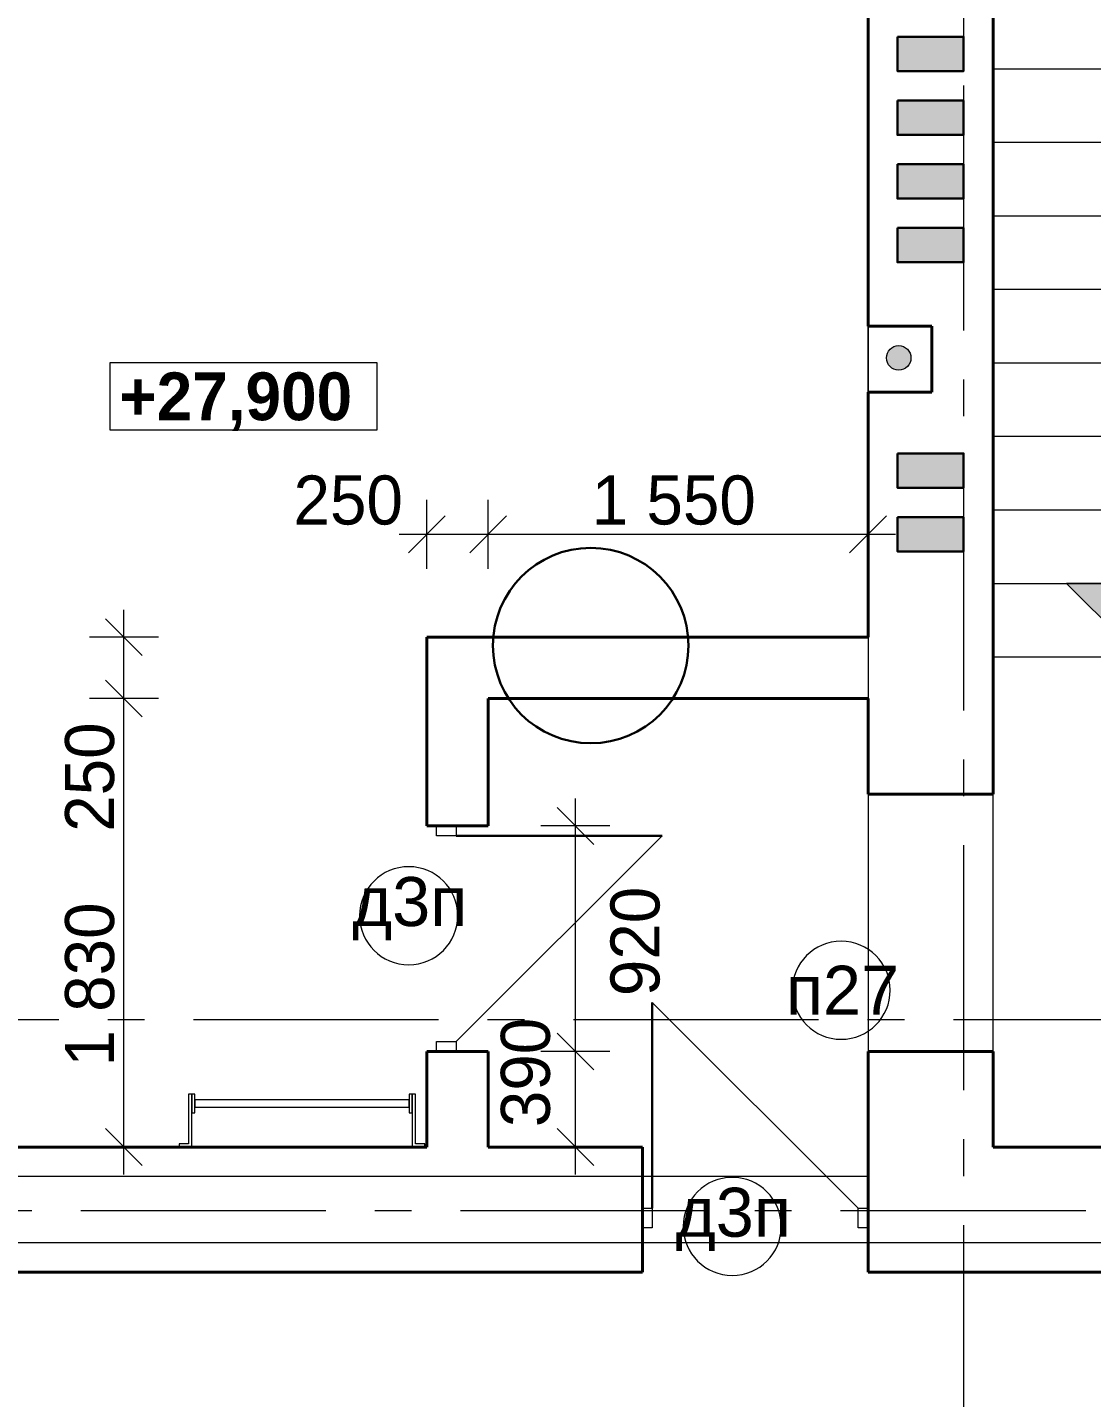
# Model space of a CAD drawing. Extents: x 436819 to 525027, y 24442 to 70197.
# Drawn here: x 495010 to 499351, y 50330 to 55921 of the extents above; entities that cross this region are included whole.
import ezdxf

# ---------------------------------------------------------------- set-up
doc = ezdxf.new("R2010")
doc.units = 0
doc.header["$MEASUREMENT"] = 0
doc.linetypes.add('Штрихштриховая', pattern=[1550, 1000, -200, 150, -200])
for name, color, linetype, lineweight, true_color in [('0_Ном_пера__98', 7, 'Continuous', 13, 0x001f3e), ('Колонны_Ном_пера__4', 7, 'Continuous', 20, 0x016515), ('Колонны_Ном_пера__92', 7, 'Continuous', 13, 0xbf8080), ('Лестницы внутренние_Ном_пера__2', 7, 'Continuous', 13, 0x7f7f7f), ('Маркеры двери_Ном_пера__3', 7, 'Continuous', 18, 0xdd5800), ('Перекрытия_Ном_пера__191', 7, 'Continuous', 0, 0xe8e8e8), ('Перекрытия_Ном_пера__4', 7, 'Continuous', 20, 0x016515), ('Розміри ОСЕЙ_Ном_пера__98', 7, 'Continuous', 13, 0x001f3e), ('РОЗМІРИ ПЕРЕГОРОДОК_Ном_пера__98', 7, 'Continuous', 13, 0x001f3e)]:
    doc.layers.add(name, color=color, linetype=linetype, lineweight=lineweight, true_color=true_color)
for name, color, linetype in [('Двери ArchiCAD', 7, 'Continuous'), ('Интерьер- Перегородка', 7, 'Continuous'), ('Колонны', 7, 'Continuous'), ('Лестницы внутренние', 7, 'Continuous'), ('Мебель', 7, 'Continuous'), ('Окна ArchiCAD', 7, 'Continuous'), ('перегородки', 7, 'Continuous'), ('Перекрытия', 7, 'Continuous'), ('Розміри ОСЕЙ', 7, 'Continuous'), ('РОЗМІРИ ПЕРЕГОРОДОК', 7, 'Continuous'), ('Стены наружные', 7, 'Continuous')]:
    doc.layers.add(name, color=color, linetype=linetype)
for name, color, linetype, lineweight in [('Двери ArchiCAD_Ном_пера__1', 7, 'Continuous', 13), ('Двери ArchiCAD_Ном_пера__21', 7, 'Continuous', 20), ('Двери ArchiCAD_Ном_пера__41', 7, 'Continuous', 30), ('Двери ArchiCAD_Ном_пера__61', 7, 'Continuous', 40), ('Интерьер- Перегородка_Ном_пера__61', 7, 'Continuous', 40), ('Колонны_Ном_пера__19', 255, 'Continuous', 0), ('Колонны_Ном_пера__21', 7, 'Continuous', 20), ('Колонны_Ном_пера__41', 7, 'Continuous', 30), ('Лестницы внутренние_Ном_пера__21', 7, 'Continuous', 20), ('Маркеры двери_Ном_пера__7', 7, 'Continuous', 5), ('Мебель_Ном_пера__21', 7, 'Continuous', 20), ('Окна ArchiCAD_Ном_пера__12', 15, 'Continuous', 18), ('Окна ArchiCAD_Ном_пера__61', 7, 'Continuous', 40), ('перегородки_Ном_пера__41', 7, 'Continuous', 30), ('перегородки_Ном_пера__61', 7, 'Continuous', 40), ('Перекрытия_Ном_пера__19', 255, 'Continuous', 0), ('Перекрытия_Ном_пера__21', 7, 'Continuous', 20), ('Стены наружные_Ном_пера__61', 7, 'Continuous', 40)]:
    doc.layers.add(name, color=color, linetype=linetype, lineweight=lineweight)
doc.styles.add('СГЕНЕРИР_СТИЛЬ_1', font='')
doc.styles.add('СГЕНЕРИР_СТИЛЬ_2', font='')
doc.styles.add('СГЕНЕРИР_СТИЛЬ_3', font='')
doc.styles.add('СГЕНЕРИР_СТИЛЬ_4', font='')
doc.styles.get('СГЕНЕРИР_СТИЛЬ_1').set_extended_font_data('Century Gothic')
doc.styles.get('СГЕНЕРИР_СТИЛЬ_2').set_extended_font_data('Arial Кириллический')
doc.styles.get('СГЕНЕРИР_СТИЛЬ_3').set_extended_font_data('Arial Unicode MS Кириллический')
doc.styles.get('СГЕНЕРИР_СТИЛЬ_4').set_extended_font_data('Century Gothic', bold=True)
doc.dimstyles.new('СГЕНЕРИР_СТИЛЬ__1', dxfattribs={"dimtxt": 200, "dimasz": 142.5, "dimexe": 0.18, "dimexo": 0, "dimgap": 0.09, "dimtad": 1, "dimtih": 1, "dimtoh": 1, "dimdec": 0, "dimzin": 0, "dimdsep": 46, "dimtxsty": 'СГЕНЕРИР_СТИЛЬ_3', "dimblk": 'ARROWHEAD_6', "dimblk1": 'ARROWHEAD_6', "dimblk2": 'ARROWHEAD_6', "dimcen": 0.09, "dimclrd": 256, "dimclre": 256, "dimclrt": 256, "dimadec": 0, "dimazin": 0, "dimtfac": 1, "dimtdec": 4, "dimtmove": 0, "dimatfit": 3, "dimfxl": 0, "dimtolj": 1, "dimtzin": 0, "dimarcsym": 0})
doc.dimstyles.new('СГЕНЕРИР_СТИЛЬ__2', dxfattribs={"dimtxt": 200, "dimasz": 142.5, "dimexe": 0.18, "dimexo": 0, "dimgap": 0.09, "dimtad": 3, "dimdec": 0, "dimzin": 0, "dimdsep": 46, "dimtxsty": 'СГЕНЕРИР_СТИЛЬ_3', "dimblk": 'ARROWHEAD_6', "dimblk1": 'ARROWHEAD_6', "dimblk2": 'ARROWHEAD_6', "dimcen": 0.09, "dimclrd": 256, "dimclre": 256, "dimclrt": 256, "dimadec": 0, "dimazin": 0, "dimtfac": 1, "dimtdec": 4, "dimtmove": 2, "dimatfit": 3, "dimfxl": 0, "dimtolj": 1, "dimtzin": 0, "dimarcsym": 0})
doc.dimstyles.new('СГЕНЕРИР_СТИЛЬ__4', dxfattribs={"dimtxt": 200, "dimasz": 190, "dimexe": 0.18, "dimexo": 0, "dimgap": 0.09, "dimtad": 3, "dimtih": 1, "dimtoh": 1, "dimdec": 0, "dimzin": 0, "dimdsep": 46, "dimtxsty": 'СГЕНЕРИР_СТИЛЬ_3', "dimblk": 'ARROWHEAD_6', "dimblk1": 'ARROWHEAD_6', "dimblk2": 'ARROWHEAD_6', "dimcen": 0.09, "dimclrd": 256, "dimclre": 256, "dimclrt": 256, "dimadec": 0, "dimazin": 0, "dimtfac": 1, "dimtdec": 4, "dimtmove": 0, "dimatfit": 3, "dimfxl": 0, "dimtolj": 1, "dimtzin": 0, "dimarcsym": 0})
doc.dimstyles.new('СГЕНЕРИР_СТИЛЬ__5', dxfattribs={"dimtxt": 200, "dimasz": 190, "dimexe": 0.18, "dimexo": 0, "dimgap": 0.09, "dimtad": 3, "dimdec": 0, "dimzin": 0, "dimdsep": 46, "dimtxsty": 'СГЕНЕРИР_СТИЛЬ_3', "dimblk": 'ARROWHEAD_6', "dimblk1": 'ARROWHEAD_6', "dimblk2": 'ARROWHEAD_6', "dimcen": 0.09, "dimclrd": 256, "dimclre": 256, "dimclrt": 256, "dimadec": 0, "dimazin": 0, "dimtfac": 1, "dimtdec": 4, "dimtmove": 0, "dimatfit": 3, "dimfxl": 0, "dimtolj": 1, "dimtzin": 0, "dimarcsym": 0})
doc.dimstyles.new('СГЕНЕРИР_СТИЛЬ__7', dxfattribs={"dimtxt": 200, "dimasz": 142.5, "dimexe": 0.18, "dimexo": 0, "dimgap": 0.09, "dimtad": 1, "dimdec": 0, "dimzin": 0, "dimdsep": 46, "dimtxsty": 'СГЕНЕРИР_СТИЛЬ_3', "dimblk": 'ARROWHEAD_6', "dimblk1": 'ARROWHEAD_6', "dimblk2": 'ARROWHEAD_6', "dimcen": 0.09, "dimclrd": 256, "dimclre": 256, "dimclrt": 256, "dimadec": 0, "dimazin": 0, "dimtfac": 1, "dimtdec": 4, "dimtmove": 0, "dimatfit": 3, "dimfxl": 0, "dimtolj": 1, "dimtzin": 0, "dimarcsym": 0})

# ---------------------------------------------------------------- blocks, each defined once
blk = doc.blocks.new('Перекрытие_325', base_point=(498948.9, 53352.7))
at = {"layer": 'Перекрытия_Ном_пера__21', "linetype": 'Continuous', "flags": 128}
blk.add_lwpolyline([(498948.9, 53352.7), (501488.9, 53352.7), (501488.9, 51352.7), (498948.9, 51352.7)], close=True, dxfattribs=at)
blk = doc.blocks.new('Перекрытие_322', base_point=(491058.9, 57822.7))
at = {"layer": 'Перекрытия_Ном_пера__191', "linetype": 'Continuous', "flags": 128}
blk.add_lwpolyline([(491058.9, 57822.7), (494858.9, 57822.7), (498438.9, 57822.7), (498438.9, 53552.9), (498438.9, 51232.7), (491058.9, 51232.7)], close=True, dxfattribs=at)
blk = doc.blocks.new('Перекрытие_186', base_point=(500848.9, 44672.7))
at = {"layer": 'Перекрытия_Ном_пера__19', "linetype": 'Continuous', "flags": 128}
blk.add_lwpolyline([(500848.9, 44672.7), (497758.9, 44672.7), (491058.9, 44672.7), (491058.9, 50962.7), (500848.9, 50962.7)], close=True, dxfattribs=at)
blk = doc.blocks.new('Ниша 10_6', base_point=(133390.9, 87179.4))
at = {"layer": 'Окна ArchiCAD_Ном_пера__12', "linetype": 'Continuous'}
blk.add_line((133255.9, 87439.4), (133525.9, 87439.4), dxfattribs=at)
at = {"layer": 'Окна ArchiCAD_Ном_пера__61', "linetype": 'Continuous'}
for p, q in [((133255.9, 87439.4), (133255.9, 87179.4)), ((133525.9, 87179.4), (133525.9, 87439.4)), ((133255.9, 87179.4), (133525.9, 87179.4)), ((133255.9, 86929.4), (133525.9, 86929.4))]:
    blk.add_line(p, q, dxfattribs=at)
blk = doc.blocks.new('Дверной проем_8', base_point=(133390.9, 87179.4))
at = {"layer": 'Двери ArchiCAD_Ном_пера__61', "linetype": 'Continuous'}
for p, q in [((132865.9, 87179.4), (132865.9, 87559.4)), ((133915.9, 87179.4), (133915.9, 87559.4)), ((132865.9, 87179.4), (132865.9, 87049.4)), ((133915.9, 87179.4), (133915.9, 87049.4))]:
    blk.add_line(p, q, dxfattribs=at)
blk = doc.blocks.new('Маркер двери 12_30', base_point=(133390.9, 87179.4))
at = {"layer": 'Маркеры двери_Ном_пера__3', "linetype": 'Continuous'}
for start, end in [(0, 180), (180, 0)]:
    blk.add_arc((133666.1, 86560), 200, start, end, dxfattribs=at)
at = {"layer": 'Маркеры двери_Ном_пера__7', "linetype": 'Continuous', "insert": (133766.1, 86334.2), "char_height": 200, "attachment_point": 7, "rotation": 90, "style": 'СГЕНЕРИР_СТИЛЬ_2'}
blk.add_mtext('{п27}', dxfattribs=at)
blk = doc.blocks.new('Стена_1966', base_point=(498438.9, 58202.7))
at = {"layer": 'Стены наружные_Ном_пера__61', "linetype": 'Continuous'}
for p, q in [((498438.9, 58202.7), (498438.9, 54702.7)), ((498948.9, 54702.7), (498948.9, 57692.7)), ((498438.9, 54432.7), (498438.9, 53432.7)), ((498948.9, 52792.7), (498948.9, 54432.7)), ((498438.9, 53182.7), (498438.9, 52792.7)), ((498438.9, 51742.7), (498438.9, 51352.7)), ((498948.9, 51352.7), (498948.9, 51742.7))]:
    blk.add_line(p, q, dxfattribs=at)
at = {"layer": 'Двери ArchiCAD', "linetype": 'Continuous', "rotation": 270}
blk.add_blockref('Дверной проем_8', (498568.9, 52267.7), dxfattribs=at)
at = {"layer": 'Маркеры двери_Ном_пера__3', "linetype": 'Continuous', "rotation": 270}
blk.add_blockref('Маркер двери 12_30', (498948.9, 52267.7), dxfattribs=at)
at = {"layer": 'Окна ArchiCAD', "linetype": 'Continuous', "rotation": 90}
blk.add_blockref('Ниша 10_6', (498698.9, 54567.7), dxfattribs=at)
blk = doc.blocks.new('Д1 Витрина 1 10_3', base_point=(133390.9, 87179.4))
at = {"layer": 'Двери ArchiCAD_Ном_пера__1', "linetype": 'Continuous'}
for p, q in [((132930.9, 87179.4), (132930.9, 87099.4)), ((132970.9, 87179.4), (132930.9, 87179.4)), ((132970.9, 87139.4), (132970.9, 87179.4)), ((133810.9, 87179.4), (133810.9, 87139.4)), ((133850.9, 87179.4), (133810.9, 87179.4)), ((133850.9, 87099.4), (133850.9, 87179.4)), ((132970.9, 87114), (132970.9, 87139.4)), ((132970.9, 87099.4), (132970.9, 87114)), ((133810.9, 87139.4), (133810.9, 87114)), ((133810.9, 87114), (133810.9, 87099.4)), ((132930.9, 87099.4), (132970.9, 87099.4)), ((133810.9, 87099.4), (133850.9, 87099.4))]:
    blk.add_line(p, q, dxfattribs=at)
at = {"layer": 'Двери ArchiCAD_Ном_пера__21', "linetype": 'Continuous'}
blk.add_line((132970.9, 87179.4), (133810.9, 88019.4), dxfattribs=at)
at = {"layer": 'Двери ArchiCAD_Ном_пера__41', "linetype": 'Continuous'}
blk.add_line((133810.9, 87179.4), (133810.9, 88019.4), dxfattribs=at)
at = {"layer": 'Двери ArchiCAD_Ном_пера__61', "linetype": 'Continuous'}
for p, q in [((132930.9, 87309.4), (132930.9, 87059.4)), ((133850.9, 87309.4), (133850.9, 87059.4))]:
    blk.add_line(p, q, dxfattribs=at)
blk = doc.blocks.new('Маркер двери 12_27', base_point=(133390.9, 87179.4))
at = {"layer": 'Маркеры двери_Ном_пера__3', "linetype": 'Continuous'}
for start, end in [(0, 180), (180, 0)]:
    blk.add_arc((133297.1, 86855.5), 200, start, end, dxfattribs=at)
at = {"layer": 'Маркеры двери_Ном_пера__7', "linetype": 'Continuous', "insert": (133397.1, 86625.1), "char_height": 200, "attachment_point": 7, "rotation": 90, "style": 'СГЕНЕРИР_СТИЛЬ_2'}
blk.add_mtext('{д3п}', dxfattribs=at)
blk = doc.blocks.new('Стена_1957', base_point=(496888.9, 53182.7))
at = {"layer": 'перегородки_Ном_пера__61', "linetype": 'Continuous'}
for p, q in [((496638.9, 53432.7), (496638.9, 52662.7)), ((496888.9, 52662.7), (496888.9, 53182.7)), ((496638.9, 51742.7), (496638.9, 51352.7)), ((496888.9, 51352.7), (496888.9, 51742.7))]:
    blk.add_line(p, q, dxfattribs=at)
at = {"layer": 'Двери ArchiCAD', "linetype": 'Continuous', "xscale": -1, "rotation": 270}
blk.add_blockref('Д1 Витрина 1 10_3', (496758.9, 52202.7), dxfattribs=at)
at = {"layer": 'Маркеры двери_Ном_пера__3', "linetype": 'Continuous', "rotation": 270}
blk.add_blockref('Маркер двери 12_27', (496888.9, 52202.7), dxfattribs=at)
blk = doc.blocks.new('Стена_1951', base_point=(498438.9, 53182.7))
at = {"layer": 'перегородки_Ном_пера__61', "linetype": 'Continuous'}
for p, q in [((498438.9, 53432.7), (496638.9, 53432.7)), ((496888.9, 53182.7), (498438.9, 53182.7))]:
    blk.add_line(p, q, dxfattribs=at)
blk = doc.blocks.new('17_2', base_point=(133390.9, 87179.4))
at = {"layer": 'Лестницы внутренние_Ном_пера__2', "linetype": 'Continuous'}
for points in [[(135330.9, 87179.4), (135630.9, 87479.4), (135030.9, 87479.4)], [(134090.9, 87179.4, 1), (133890.9, 87179.4, 1)]]:
    blk.add_hatch(color=256, dxfattribs=at).paths.add_polyline_path(points, flags=0)
at = {"layer": 'Лестницы внутренние_Ном_пера__21', "linetype": 'Continuous'}
for p, q in [((133390.9, 87179.4), (133390.9, 91499.4)), ((133390.9, 91499.4), (135930.9, 91499.4)), ((135930.9, 91499.4), (135930.9, 87179.4)), ((133990.9, 87179.4), (133990.9, 90714.4)), ((133990.9, 90714.4), (135330.9, 90714.4)), ((135330.9, 90714.4), (135330.9, 87179.4)), ((134590.9, 87179.4), (134590.9, 89929.4)), ((134590.9, 89929.4), (134730.9, 89929.4)), ((134730.9, 89929.4), (134730.9, 87179.4)), ((133390.9, 89879.4), (134590.9, 89879.4)), ((135930.9, 89879.4), (134730.9, 89879.4)), ((133390.9, 89579.4), (134590.9, 89579.4)), ((135930.9, 89579.4), (134730.9, 89579.4)), ((133390.9, 89279.4), (134590.9, 89279.4)), ((135930.9, 89279.4), (134730.9, 89279.4)), ((133390.9, 88979.4), (134590.9, 88979.4)), ((135930.9, 88979.4), (134730.9, 88979.4)), ((133390.9, 88679.4), (134590.9, 88679.4)), ((135930.9, 88679.4), (134730.9, 88679.4)), ((133390.9, 88379.4), (134590.9, 88379.4)), ((135930.9, 88379.4), (134730.9, 88379.4)), ((133390.9, 88079.4), (134590.9, 88079.4)), ((135930.9, 88079.4), (134730.9, 88079.4)), ((133390.9, 87779.4), (134590.9, 87779.4)), ((135930.9, 87779.4), (134730.9, 87779.4)), ((133390.9, 87479.4), (134590.9, 87479.4)), ((135930.9, 87479.4), (134730.9, 87479.4)), ((135330.9, 87179.4), (135030.9, 87479.4)), ((135030.9, 87479.4), (135630.9, 87479.4)), ((135330.9, 87179.4), (135630.9, 87479.4)), ((133390.9, 87179.4), (134590.9, 87179.4)), ((133390.9, 87179.4), (134590.9, 87179.4)), ((135930.9, 87179.4), (134730.9, 87179.4)), ((135930.9, 87179.4), (134730.9, 87179.4))]:
    blk.add_line(p, q, dxfattribs=at)
blk.add_circle((133990.9, 87179.4), 100, dxfattribs=at)
blk = doc.blocks.new('Лестница настенная 12_3', base_point=(133390.9, 87179.4))
at = {"layer": 'Мебель_Ном_пера__21', "linetype": 'Continuous'}
for p, q in [((132890.1, 87179.4), (132890.1, 87166.7)), ((132940.9, 87179.4), (132890.1, 87179.4)), ((132890.1, 87166.7), (132928.2, 87166.7)), ((132928.2, 87166.7), (132928.2, 86963.5)), ((132940.9, 86963.5), (132940.9, 87179.4)), ((133840.9, 87179.4), (133840.9, 86963.5)), ((133891.7, 87179.4), (133840.9, 87179.4)), ((133853.6, 86963.5), (133853.6, 87166.7)), ((133853.6, 87166.7), (133891.7, 87166.7)), ((133891.7, 87166.7), (133891.7, 87179.4)), ((132953.6, 87039.7), (132940.9, 87039.7)), ((132940.9, 87039.7), (132940.9, 86963.5)), ((132953.6, 86963.5), (132953.6, 87039.7)), ((132953.6, 87016.6), (132953.6, 86986.6)), ((133828.2, 87016.6), (132953.6, 87016.6)), ((133840.9, 87039.7), (133828.2, 87039.7)), ((133828.2, 87039.7), (133828.2, 86963.5)), ((133828.2, 86986.6), (133828.2, 87016.6)), ((133840.9, 86963.5), (133840.9, 87039.7)), ((132928.2, 86963.5), (132940.9, 86963.5)), ((132940.9, 86963.5), (132953.6, 86963.5)), ((132953.6, 86986.6), (133828.2, 86986.6)), ((133828.2, 86963.5), (133840.9, 86963.5)), ((133840.9, 86963.5), (133853.6, 86963.5))]:
    blk.add_line(p, q, dxfattribs=at)
blk = doc.blocks.new('Отметка уровня_221', base_point=(495891, 54252.5))
at = {"layer": '0_Ном_пера__98', "linetype": 'Continuous'}
for p, q in [((495345.5, 54552.3), (495345.5, 54279.3)), ((496436.6, 54552.3), (495345.5, 54552.3)), ((496436.6, 54279.3), (496436.6, 54552.3)), ((495345.5, 54279.3), (496436.6, 54279.3))]:
    blk.add_line(p, q, dxfattribs=at)
at = {"layer": '0_Ном_пера__98', "insert": (495384.5, 54513.3), "char_height": 195, "attachment_point": 1, "style": 'СГЕНЕРИР_СТИЛЬ_4'}
blk.add_mtext('{+27,900}', dxfattribs=at)
blk = doc.blocks.new('Д1 Витрина 1 10_8', base_point=(133390.9, 87179.4))
at = {"layer": 'Двери ArchiCAD_Ном_пера__1', "linetype": 'Continuous'}
for p, q in [((132930.9, 87179.4), (132930.9, 87099.4)), ((132970.9, 87179.4), (132930.9, 87179.4)), ((132970.9, 87139.4), (132970.9, 87179.4)), ((133810.9, 87179.4), (133810.9, 87139.4)), ((133850.9, 87179.4), (133810.9, 87179.4)), ((133850.9, 87099.4), (133850.9, 87179.4)), ((132970.9, 87114), (132970.9, 87139.4)), ((132970.9, 87099.4), (132970.9, 87114)), ((133810.9, 87139.4), (133810.9, 87114)), ((133810.9, 87114), (133810.9, 87099.4)), ((132930.9, 87099.4), (132970.9, 87099.4)), ((133810.9, 87099.4), (133850.9, 87099.4))]:
    blk.add_line(p, q, dxfattribs=at)
at = {"layer": 'Двери ArchiCAD_Ном_пера__21', "linetype": 'Continuous'}
blk.add_line((132970.9, 87179.4), (133810.9, 88019.4), dxfattribs=at)
at = {"layer": 'Двери ArchiCAD_Ном_пера__41', "linetype": 'Continuous'}
blk.add_line((133810.9, 87179.4), (133810.9, 88019.4), dxfattribs=at)
at = {"layer": 'Двери ArchiCAD_Ном_пера__61', "linetype": 'Continuous'}
for p, q in [((132930.9, 87429.4), (132930.9, 86919.4)), ((133850.9, 87429.4), (133850.9, 86919.4))]:
    blk.add_line(p, q, dxfattribs=at)
blk = doc.blocks.new('Маркер двери 12_33', base_point=(133390.9, 87179.4))
at = {"layer": 'Маркеры двери_Ном_пера__3', "linetype": 'Continuous'}
for start, end in [(0, 180), (180, 0)]:
    blk.add_arc((133297.1, 86855.5), 200, start, end, dxfattribs=at)
at = {"layer": 'Маркеры двери_Ном_пера__7', "linetype": 'Continuous', "insert": (133066.7, 86755.5), "char_height": 200, "attachment_point": 7, "style": 'СГЕНЕРИР_СТИЛЬ_2'}
blk.add_mtext('{д3п}', dxfattribs=at)
blk = doc.blocks.new('Стена_1971', base_point=(492503.2, 50842.7))
at = {"layer": 'Интерьер- Перегородка_Ном_пера__61', "linetype": 'Continuous'}
for p, q in [((496638.9, 51352.7), (494048.5, 51352.7)), ((497518.9, 51352.7), (496888.9, 51352.7)), ((494048.5, 50842.7), (497518.9, 50842.7))]:
    blk.add_line(p, q, dxfattribs=at)
at = {"layer": 'Двери ArchiCAD', "linetype": 'Continuous', "xscale": -1}
blk.add_blockref('Д1 Витрина 1 10_8', (497978.9, 51102.7), dxfattribs=at)
at = {"layer": 'Маркеры двери_Ном_пера__3', "linetype": 'Continuous'}
blk.add_blockref('Маркер двери 12_33', (497978.9, 51352.7), dxfattribs=at)
blk = doc.blocks.new('Стена_1968', base_point=(499158.9, 50842.7))
at = {"layer": 'Интерьер- Перегородка_Ном_пера__61', "linetype": 'Continuous'}
for p, q in [((500298.9, 51352.7), (499158.9, 51352.7)), ((503048.7, 51352.7), (500418.9, 51352.7)), ((499158.9, 50842.7), (500848.9, 50842.7)), ((501358.9, 50842.7), (503048.7, 50842.7))]:
    blk.add_line(p, q, dxfattribs=at)
blk = doc.blocks.new('Стена_1967', base_point=(498438.9, 50842.7))
at = {"layer": 'Интерьер- Перегородка_Ном_пера__61', "linetype": 'Continuous'}
for p, q in [((499158.9, 51352.7), (498948.9, 51352.7)), ((498438.9, 50842.7), (499158.9, 50842.7))]:
    blk.add_line(p, q, dxfattribs=at)
blk = doc.blocks.new('Колонна_1093', base_point=(498693.9, 55032.7))
at = {"layer": 'Колонны_Ном_пера__92', "linetype": 'Continuous'}
blk.add_hatch(color=256, dxfattribs=at).paths.add_polyline_path([(498558.9, 55102.7), (498558.9, 54962.7), (498828.9, 54962.7), (498828.9, 55102.7)], flags=0)
at = {"layer": 'Колонны_Ном_пера__41', "linetype": 'Continuous', "flags": 128}
blk.add_lwpolyline([(498558.9, 55102.7), (498558.9, 54962.7), (498828.9, 54962.7), (498828.9, 55102.7)], close=True, dxfattribs=at)
blk = doc.blocks.new('Колонна_1092', base_point=(498693.9, 55292.7))
at = {"layer": 'Колонны_Ном_пера__92', "linetype": 'Continuous'}
blk.add_hatch(color=256, dxfattribs=at).paths.add_polyline_path([(498558.9, 55362.7), (498558.9, 55222.7), (498828.9, 55222.7), (498828.9, 55362.7)], flags=0)
at = {"layer": 'Колонны_Ном_пера__41', "linetype": 'Continuous', "flags": 128}
blk.add_lwpolyline([(498558.9, 55362.7), (498558.9, 55222.7), (498828.9, 55222.7), (498828.9, 55362.7)], close=True, dxfattribs=at)
blk = doc.blocks.new('Колонна_1091', base_point=(498693.9, 55552.7))
at = {"layer": 'Колонны_Ном_пера__92', "linetype": 'Continuous'}
blk.add_hatch(color=256, dxfattribs=at).paths.add_polyline_path([(498558.9, 55622.7), (498558.9, 55482.7), (498828.9, 55482.7), (498828.9, 55622.7)], flags=0)
at = {"layer": 'Колонны_Ном_пера__41', "linetype": 'Continuous', "flags": 128}
blk.add_lwpolyline([(498558.9, 55622.7), (498558.9, 55482.7), (498828.9, 55482.7), (498828.9, 55622.7)], close=True, dxfattribs=at)
blk = doc.blocks.new('Колонна_1090', base_point=(498693.9, 55812.7))
at = {"layer": 'Колонны_Ном_пера__92', "linetype": 'Continuous'}
blk.add_hatch(color=256, dxfattribs=at).paths.add_polyline_path([(498558.9, 55882.7), (498558.9, 55742.7), (498828.9, 55742.7), (498828.9, 55882.7)], flags=0)
at = {"layer": 'Колонны_Ном_пера__41', "linetype": 'Continuous', "flags": 128}
blk.add_lwpolyline([(498558.9, 55882.7), (498558.9, 55742.7), (498828.9, 55742.7), (498828.9, 55882.7)], close=True, dxfattribs=at)
blk = doc.blocks.new('Колонна_920', base_point=(498564.1, 54572.7))
at = {"layer": 'Колонны_Ном_пера__19', "linetype": 'Continuous'}
blk.add_hatch(color=256, dxfattribs=at).paths.add_polyline_path([(498564.1, 54522.7, 0.414214), (498614.1, 54572.7, 0.414214), (498564.1, 54622.7, 0.414214), (498514.1, 54572.7, 0.414214)], flags=0)
at = {"layer": 'Колонны_Ном_пера__21', "linetype": 'Continuous'}
blk.add_circle((498564.1, 54572.7), 50, dxfattribs=at)
blk = doc.blocks.new('Колонна_2236', base_point=(498693.9, 54112.7))
at = {"layer": 'Колонны_Ном_пера__4', "linetype": 'Continuous'}
blk.add_hatch(color=256, dxfattribs=at).paths.add_polyline_path([(498558.9, 54182.7), (498558.9, 54042.7), (498828.9, 54042.7), (498828.9, 54182.7)], flags=0)
at = {"layer": 'Колонны_Ном_пера__41', "linetype": 'Continuous', "flags": 128}
blk.add_lwpolyline([(498558.9, 54182.7), (498558.9, 54042.7), (498828.9, 54042.7), (498828.9, 54182.7)], close=True, dxfattribs=at)
blk = doc.blocks.new('Колонна_2237', base_point=(498693.9, 53852.7))
at = {"layer": 'Колонны_Ном_пера__4', "linetype": 'Continuous'}
blk.add_hatch(color=256, dxfattribs=at).paths.add_polyline_path([(498558.9, 53922.7), (498558.9, 53782.7), (498828.9, 53782.7), (498828.9, 53922.7)], flags=0)
at = {"layer": 'Колонны_Ном_пера__41', "linetype": 'Continuous', "flags": 128}
blk.add_lwpolyline([(498558.9, 53922.7), (498558.9, 53782.7), (498828.9, 53782.7), (498828.9, 53922.7)], close=True, dxfattribs=at)
blk = doc.blocks.new('Линия_1370', base_point=(439487.2, 51872.7))
at = {"layer": 'Перекрытия_Ном_пера__4', "linetype": 'Штрихштриховая'}
blk.add_line((439887.2, 51872.7), (519477, 51872.7), dxfattribs=at)
blk = doc.blocks.new('Линия_1368', base_point=(519877, 51092.7))
at = {"layer": 'Перекрытия_Ном_пера__4', "linetype": 'Штрихштриховая'}
blk.add_line((519477, 51092.7), (439871.5, 51092.7), dxfattribs=at)
blk = doc.blocks.new('Линия_1367', base_point=(498828.9, 58784.2))
at = {"layer": 'Перекрытия_Ном_пера__4', "linetype": 'Штрихштриховая'}
blk.add_line((498828.9, 58784.2), (498828.9, 39141.2), dxfattribs=at)
blk = doc.blocks.new('*D743', base_point=(133390.9, 87179.4))
at = {"layer": 'Розміри ОСЕЙ_Ном_пера__98', "linetype": 'Continuous'}
for p, q in [((491058.9, 40484.9), (491058.9, 40859.9)), ((498438.9, 40484.9), (498438.9, 40859.9)), ((491158.9, 40772.4), (490958.9, 40572.4)), ((498538.9, 40772.4), (498338.9, 40572.4)), ((491058.9, 40672.4), (498438.9, 40672.4))]:
    blk.add_line(p, q, dxfattribs=at)
at = {"layer": 'Розміри ОСЕЙ_Ном_пера__98', "char_height": 200, "attachment_point": 1, "style": 'СГЕНЕРИР_СТИЛЬ_4'}
for s, insert in [('{130}', (491158.9, 40632.4)), ('{7\xa0380}', (494393.1, 40632.4)), ('{390}', (497864.6, 40632.4))]:
    blk.add_mtext(s, dxfattribs=dict(at, insert=insert))
blk = doc.blocks.new('ARROWHEAD_6')
at = {"linetype": 'Continuous'}
for p, q in [((-0.5, -0.5), (0.5, 0.5)), ((0, 0), (-1, 0))]:
    blk.add_line(p, q, dxfattribs=at)
blk = doc.blocks.new('*D744', base_point=(133390.9, 87179.4))
at = {"layer": 'Розміри ОСЕЙ_Ном_пера__98', "linetype": 'Continuous'}
for p, q in [((498438.9, 40484.9), (498438.9, 40859.9)), ((498828.9, 40484.9), (498828.9, 40859.9)), ((498538.9, 40772.4), (498338.9, 40572.4)), ((498928.9, 40772.4), (498728.9, 40572.4)), ((498438.9, 40672.4), (498828.9, 40672.4))]:
    blk.add_line(p, q, dxfattribs=at)
blk = doc.blocks.new('*D745', base_point=(133390.9, 87179.4))
at = {"layer": 'Розміри ОСЕЙ_Ном_пера__98', "linetype": 'Continuous'}
for p, q in [((498828.9, 40484.9), (498828.9, 40859.9)), ((498948.9, 40484.9), (498948.9, 40859.9)), ((498928.9, 40772.4), (498728.9, 40572.4)), ((499048.9, 40772.4), (498848.9, 40572.4)), ((498828.9, 40672.4), (498948.9, 40672.4))]:
    blk.add_line(p, q, dxfattribs=at)
blk = doc.blocks.new('*D746', base_point=(133390.9, 87179.4))
at = {"layer": 'Розміри ОСЕЙ_Ном_пера__98', "linetype": 'Continuous'}
for p, q in [((498948.9, 40484.9), (498948.9, 40859.9)), ((500848.9, 40484.9), (500848.9, 40859.9)), ((499048.9, 40772.4), (498848.9, 40572.4)), ((500948.9, 40772.4), (500748.9, 40572.4)), ((498948.9, 40672.4), (500848.9, 40672.4))]:
    blk.add_line(p, q, dxfattribs=at)
at = {"layer": 'Розміри ОСЕЙ_Ном_пера__98', "char_height": 200, "attachment_point": 1, "style": 'СГЕНЕРИР_СТИЛЬ_4'}
for s, insert in [('{120}', (499048.9, 40632.4)), ('{1\xa0900}', (499780.3, 40632.4)), ('{380}', (500801.7, 40402.4))]:
    blk.add_mtext(s, dxfattribs=dict(at, insert=insert))
blk = doc.blocks.new('*D749', base_point=(133390.9, 87179.4))
at = {"layer": 'Розміри ОСЕЙ_Ном_пера__98', "linetype": 'Continuous'}
for p, q in [((501358.9, 40484.9), (501358.9, 40859.9)), ((503748.9, 40484.9), (503748.9, 40859.9)), ((501458.9, 40772.4), (501258.9, 40572.4)), ((503848.9, 40772.4), (503648.9, 40572.4)), ((501358.9, 40672.4), (503748.9, 40672.4))]:
    blk.add_line(p, q, dxfattribs=at)
at = {"layer": 'Розміри ОСЕЙ_Ном_пера__98', "char_height": 200, "attachment_point": 1, "style": 'СГЕНЕРИР_СТИЛЬ_4'}
for s, insert in [('{130}', (501458.9, 40632.4)), ('{2\xa0390}', (502198.1, 40632.4)), ('{260}', (503174.6, 40632.4))]:
    blk.add_mtext(s, dxfattribs=dict(at, insert=insert))
blk = doc.blocks.new('*D750', base_point=(133390.9, 87179.4))
at = {"layer": 'Розміри ОСЕЙ_Ном_пера__98', "linetype": 'Continuous'}
for p, q in [((503748.9, 40484.9), (503748.9, 40859.9)), ((504008.9, 40484.9), (504008.9, 40859.9)), ((503848.9, 40772.4), (503648.9, 40572.4)), ((504108.9, 40772.4), (503908.9, 40572.4)), ((503748.9, 40672.4), (504008.9, 40672.4))]:
    blk.add_line(p, q, dxfattribs=at)
blk = doc.blocks.new('*D751', base_point=(133390.9, 87179.4))
at = {"layer": 'Розміри ОСЕЙ_Ном_пера__98', "linetype": 'Continuous'}
for p, q in [((504008.9, 40484.9), (504008.9, 40859.9)), ((504258.9, 40484.9), (504258.9, 40859.9)), ((504108.9, 40772.4), (503908.9, 40572.4)), ((504358.9, 40772.4), (504158.9, 40572.4)), ((504008.9, 40672.4), (504258.9, 40672.4))]:
    blk.add_line(p, q, dxfattribs=at)
blk = doc.blocks.new('*D752', base_point=(133390.9, 87179.4))
at = {"layer": 'Розміри ОСЕЙ_Ном_пера__98', "linetype": 'Continuous'}
for p, q in [((504258.9, 40484.9), (504258.9, 40859.9)), ((507698.9, 40484.9), (507698.9, 40859.9)), ((504358.9, 40772.4), (504158.9, 40572.4)), ((507798.9, 40772.4), (507598.9, 40572.4)), ((504258.9, 40672.4), (507698.9, 40672.4))]:
    blk.add_line(p, q, dxfattribs=at)
at = {"layer": 'Розміри ОСЕЙ_Ном_пера__98', "char_height": 200, "attachment_point": 1, "style": 'СГЕНЕРИР_СТИЛЬ_4'}
for s, insert in [('{250}', (504358.9, 40632.4)), ('{3\xa0440}', (505623.1, 40632.4)), ('{130}', (507124.6, 40632.4))]:
    blk.add_mtext(s, dxfattribs=dict(at, insert=insert))
blk = doc.blocks.new('*D755', base_point=(133390.9, 87179.4))
at = {"layer": 'Розміри ОСЕЙ_Ном_пера__98', "linetype": 'Continuous'}
for p, q in [((508208.9, 40484.9), (508208.9, 40859.9)), ((514248.9, 40484.9), (514248.9, 40859.9)), ((508308.9, 40772.4), (508108.9, 40572.4)), ((514348.9, 40772.4), (514148.9, 40572.4)), ((508208.9, 40672.4), (514248.9, 40672.4))]:
    blk.add_line(p, q, dxfattribs=at)
at = {"layer": 'Розміри ОСЕЙ_Ном_пера__98', "char_height": 200, "attachment_point": 1, "style": 'СГЕНЕРИР_СТИЛЬ_4'}
for s, insert in [('{380}', (508308.9, 40632.4)), ('{6\xa0040}', (510873.1, 40632.4)), ('{130}', (513674.6, 40632.4))]:
    blk.add_mtext(s, dxfattribs=dict(at, insert=insert))
blk = doc.blocks.new('*D756', base_point=(133390.9, 87179.4))
at = {"layer": 'Розміри ОСЕЙ_Ном_пера__98', "linetype": 'Continuous'}
for p, q in [((514248.9, 40484.9), (514248.9, 40859.9)), ((514378.9, 40484.9), (514378.9, 40859.9)), ((514348.9, 40772.4), (514148.9, 40572.4)), ((514478.9, 40772.4), (514278.9, 40572.4)), ((514248.9, 40672.4), (514378.9, 40672.4))]:
    blk.add_line(p, q, dxfattribs=at)
blk = doc.blocks.new('*D757', base_point=(133390.9, 87179.4))
at = {"layer": 'Розміри ОСЕЙ_Ном_пера__98', "linetype": 'Continuous'}
for p, q in [((514378.9, 40484.9), (514378.9, 40859.9)), ((514758.9, 40484.9), (514758.9, 40859.9)), ((514478.9, 40772.4), (514278.9, 40572.4)), ((514658.9, 40572.4), (514858.9, 40772.4)), ((514378.9, 40672.4), (514758.9, 40672.4)), ((514758.9, 40672.4), (514908.9, 40672.4))]:
    blk.add_line(p, q, dxfattribs=at)
at = {"layer": 'Розміри ОСЕЙ_Ном_пера__98', "insert": (514858.9, 40632.4), "char_height": 200, "attachment_point": 1, "style": 'СГЕНЕРИР_СТИЛЬ_4'}
blk.add_mtext('{380}', dxfattribs=at)
blk = doc.blocks.new('*D771', base_point=(133390.9, 87179.4))
at = {"layer": 'Розміри ОСЕЙ_Ном_пера__98', "linetype": 'Continuous'}
for p, q in [((517874.2, 50942.7), (518074.2, 50742.7)), ((518161.7, 50842.7), (517786.7, 50842.7)), ((517974.2, 45402.7), (517974.2, 50842.7)), ((517874.2, 45502.7), (518074.2, 45302.7)), ((518161.7, 45402.7), (517786.7, 45402.7))]:
    blk.add_line(p, q, dxfattribs=at)
at = {"layer": 'Розміри ОСЕЙ_Ном_пера__98', "char_height": 200, "attachment_point": 1, "rotation": 90, "style": 'СГЕНЕРИР_СТИЛЬ_4'}
for s, insert in [('{250}', (518014.2, 50268.4)), ('{5\xa0440}', (518014.2, 47767)), ('{130}', (518014.2, 45502.7))]:
    blk.add_mtext(s, dxfattribs=dict(at, insert=insert))
blk = doc.blocks.new('*D799', base_point=(133390.9, 87179.4))
at = {"layer": 'РОЗМІРИ ПЕРЕГОРОДОК_Ном_пера__98', "linetype": 'Continuous'}
for p, q in [((495328.1, 53257.7), (495478.1, 53107.7)), ((495543.8, 53182.7), (495262.5, 53182.7)), ((495403.1, 51352.7), (495403.1, 53182.7)), ((495328.1, 51427.7), (495478.1, 51277.7)), ((495543.8, 51352.7), (495262.5, 51352.7)), ((495403.1, 51240.2), (495403.1, 51352.7))]:
    blk.add_line(p, q, dxfattribs=at)
at = {"layer": 'РОЗМІРИ ПЕРЕГОРОДОК_Ном_пера__98', "char_height": 200, "attachment_point": 1, "rotation": 90, "style": 'СГЕНЕРИР_СТИЛЬ_1'}
for s, insert in [('{250}', (495163.1, 52639)), ('{1\xa0830}', (495163.1, 51681.4))]:
    blk.add_mtext(s, dxfattribs=dict(at, insert=insert))
blk = doc.blocks.new('*D800', base_point=(133390.9, 87179.4))
at = {"layer": 'РОЗМІРИ ПЕРЕГОРОДОК_Ном_пера__98', "linetype": 'Continuous'}
for p, q in [((495478.1, 53357.7), (495328.1, 53507.7)), ((495403.1, 53432.7), (495403.1, 53545.2)), ((495543.8, 53432.7), (495262.5, 53432.7)), ((495403.1, 53182.7), (495403.1, 53432.7)), ((495328.1, 53257.7), (495478.1, 53107.7)), ((495543.8, 53182.7), (495262.5, 53182.7))]:
    blk.add_line(p, q, dxfattribs=at)
blk = doc.blocks.new('*D801', base_point=(133390.9, 87179.4))
at = {"layer": 'РОЗМІРИ ПЕРЕГОРОДОК_Ном_пера__98', "linetype": 'Continuous'}
for p, q in [((497170.2, 51817.7), (497320.2, 51667.7)), ((497385.9, 51742.7), (497104.6, 51742.7)), ((497245.2, 51352.7), (497245.2, 51742.7)), ((497170.2, 51427.7), (497320.2, 51277.7)), ((497385.9, 51352.7), (497104.6, 51352.7)), ((497245.2, 51240.2), (497245.2, 51352.7))]:
    blk.add_line(p, q, dxfattribs=at)
at = {"layer": 'РОЗМІРИ ПЕРЕГОРОДОК_Ном_пера__98', "insert": (496941, 51433.9), "char_height": 200, "attachment_point": 1, "rotation": 90, "style": 'СГЕНЕРИР_СТИЛЬ_1'}
blk.add_mtext('{390}', dxfattribs=at)
blk = doc.blocks.new('*D802', base_point=(133390.9, 87179.4))
at = {"layer": 'РОЗМІРИ ПЕРЕГОРОДОК_Ном_пера__98', "linetype": 'Continuous'}
for p, q in [((497320.2, 52587.7), (497170.2, 52737.7)), ((497245.2, 52662.7), (497245.2, 52775.2)), ((497385.9, 52662.7), (497104.6, 52662.7)), ((497245.2, 51742.7), (497245.2, 52662.7)), ((497170.2, 51817.7), (497320.2, 51667.7))]:
    blk.add_line(p, q, dxfattribs=at)
at = {"layer": 'РОЗМІРИ ПЕРЕГОРОДОК_Ном_пера__98', "insert": (497388.2, 51968.4), "char_height": 200, "attachment_point": 1, "rotation": 90, "style": 'СГЕНЕРИР_СТИЛЬ_1'}
blk.add_mtext('{920}', dxfattribs=at)
blk = doc.blocks.new('*D803', base_point=(133390.9, 87179.4))
at = {"layer": 'РОЗМІРИ ПЕРЕГОРОДОК_Ном_пера__98', "linetype": 'Continuous'}
for p, q in [((496638.9, 53712.2), (496638.9, 53993.4)), ((496888.9, 53712.2), (496888.9, 53993.4)), ((496713.9, 53927.8), (496563.9, 53777.8)), ((496963.9, 53927.8), (496813.9, 53777.8)), ((496526.4, 53852.8), (496638.9, 53852.8)), ((496638.9, 53852.8), (496888.9, 53852.8))]:
    blk.add_line(p, q, dxfattribs=at)
at = {"layer": 'РОЗМІРИ ПЕРЕГОРОДОК_Ном_пера__98', "insert": (496095.2, 54092.8), "char_height": 200, "attachment_point": 1, "style": 'СГЕНЕРИР_СТИЛЬ_1'}
blk.add_mtext('{250}', dxfattribs=at)
blk = doc.blocks.new('*D804', base_point=(133390.9, 87179.4))
at = {"layer": 'РОЗМІРИ ПЕРЕГОРОДОК_Ном_пера__98', "linetype": 'Continuous'}
for p, q in [((496888.9, 53712.2), (496888.9, 53993.4)), ((498438.9, 53712.2), (498438.9, 53993.4)), ((496963.9, 53927.8), (496813.9, 53777.8)), ((498363.9, 53777.8), (498513.9, 53927.8)), ((496888.9, 53852.8), (498438.9, 53852.8)), ((498438.9, 53852.8), (498551.4, 53852.8))]:
    blk.add_line(p, q, dxfattribs=at)
at = {"layer": 'РОЗМІРИ ПЕРЕГОРОДОК_Ном_пера__98', "insert": (497311.9, 54092.8), "char_height": 200, "attachment_point": 1, "style": 'СГЕНЕРИР_СТИЛЬ_1'}
blk.add_mtext('{1\xa0550}', dxfattribs=at)

msp = doc.modelspace()

# ---------------------------------------------------------------- linework, layer by layer
at = {"layer": 'перегородки_Ном_пера__41', "linetype": 'Continuous'}
msp.add_circle((497307.6, 53398.7), 398.7, dxfattribs=at)

# ---------------------------------------------------------------- block references
msp.add_blockref('Отметка уровня_221', (495891, 54252.5))
at = {"layer": 'Интерьер- Перегородка'}
for name, p in [('Стена_1971', (492503.2, 50842.7)), ('Стена_1967', (498438.9, 50842.7)), ('Стена_1968', (499158.9, 50842.7))]:
    msp.add_blockref(name, p, dxfattribs=at)
at = {"layer": 'Колонны'}
for name, p in [('Колонна_1090', (498693.9, 55812.7)), ('Колонна_1091', (498693.9, 55552.7)), ('Колонна_1092', (498693.9, 55292.7)), ('Колонна_1093', (498693.9, 55032.7)), ('Колонна_920', (498564.1, 54572.7)), ('Колонна_2236', (498693.9, 54112.7)), ('Колонна_2237', (498693.9, 53852.7))]:
    msp.add_blockref(name, p, dxfattribs=at)
at = {"layer": 'Лестницы внутренние', "linetype": 'Continuous', "xscale": -1}
msp.add_blockref('17_2', (501488.9, 53352.7), dxfattribs=at)
at = {"layer": 'Мебель', "linetype": 'Continuous', "rotation": 180}
msp.add_blockref('Лестница настенная 12_3', (496129.7, 51352.7), dxfattribs=at)
at = {"layer": 'перегородки'}
for name, p in [('Стена_1957', (496888.9, 53182.7)), ('Стена_1951', (498438.9, 53182.7))]:
    msp.add_blockref(name, p, dxfattribs=at)
at = {"layer": 'Перекрытия', "linetype": 'Штрихштриховая'}
for name, p in [('Линия_1367', (498828.9, 58784.2)), ('Линия_1370', (439487.2, 51872.7)), ('Линия_1368', (519877, 51092.7))]:
    msp.add_blockref(name, p, dxfattribs=at)
at = {"layer": 'Перекрытия', "linetype": 'Continuous'}
for name, p in [('Перекрытие_322', (491058.9, 57822.7)), ('Перекрытие_325', (498948.9, 53352.7)), ('Перекрытие_186', (500848.9, 44672.7))]:
    msp.add_blockref(name, p, dxfattribs=at)
at = {"layer": 'Стены наружные'}
msp.add_blockref('Стена_1966', (498438.9, 58202.7), dxfattribs=at)

# ---------------------------------------------------------------- dimensions: what is measured, and where the dimension line sits
at = {"layer": 'Розміри ОСЕЙ', "linetype": 'Continuous'}
for p1, p2, picture, middle in [((501358.9, 43512.7), (503748.9, 56847.8), '*D749', (502541, 40532.4)), ((503748.9, 56847.8), (504008.9, 41181.9), '*D750', (503399.5, 40532.4)), ((504008.9, 41181.9), (504258.9, 56847.8), '*D751', (504583.8, 40532.4)), ((504258.9, 56847.8), (507698.9, 50142.7), '*D752', (505966, 40532.4)), ((491058.9, 52027.8), (498438.9, 54522.7), '*D743', (494736, 40532.4)), ((498438.9, 54522.7), (498828.9, 41479.7), '*D744', (498089.5, 40532.4)), ((498828.9, 41479.7), (498948.9, 54522.7), '*D745', (499273.8, 40532.4)), ((498948.9, 54522.7), (500848.9, 43512.7), '*D746', (500123.2, 40532.4)), ((508208.9, 50142.7), (514248.9, 51049.6), '*D755', (511216, 40532.4)), ((514248.9, 51049.6), (514378.9, 42367.7), '*D756', (513899.5, 40532.4)), ((514378.9, 42367.7), (514758.9, 51049.6), '*D757', (515083.8, 40532.4))]:
    dim = msp.add_linear_dim(base=(446168.9, 40672.4), p1=p1, p2=p2, dimstyle='СГЕНЕРИР_СТИЛЬ__4', dxfattribs=at)
    dim.commit()
    dim.dimension.update_dxf_attribs({"geometry": picture, "text_midpoint": middle})
dim = msp.add_linear_dim(base=(517974.2, 44292.7), p1=(486803.9, 45402.7), p2=(513653.6, 50842.7), angle=90, dimstyle='СГЕНЕРИР_СТИЛЬ__5', dxfattribs=at)
dim.commit()
dim.dimension.update_dxf_attribs({"geometry": '*D771', "text_midpoint": (518114.2, 48109.8)})
at = {"layer": 'РОЗМІРИ ПЕРЕГОРОДОК', "linetype": 'Continuous'}
for p1, p2, picture, middle in [((496638.9, 52012.7), (496888.9, 52012.7), '*D803', (496320.1, 53992.8)), ((496888.9, 52012.7), (498438.9, 53432.7), '*D804', (497654.8, 53992.8))]:
    dim = msp.add_linear_dim(base=(496638.9, 53852.8), p1=p1, p2=p2, dimstyle='СГЕНЕРИР_СТИЛЬ__1', dxfattribs=at)
    dim.commit()
    dim.dimension.update_dxf_attribs({"geometry": picture, "text_midpoint": middle})
for base, p1, p2, dimstyle, picture, middle in [((495403.1, 51352.7), (497663.9, 53182.7), (497663.9, 53432.7), 'СГЕНЕРИР_СТИЛЬ__7', '*D800', (495263.1, 52863.9)), ((495403.1, 51352.7), (497518.9, 51352.7), (497663.9, 53182.7), 'СГЕНЕРИР_СТИЛЬ__7', '*D799', (495263.1, 52024.2)), ((497245.2, 51352.7), (496638.9, 51742.7), (496638.9, 52662.7), 'СГЕНЕРИР_СТИЛЬ__2', '*D802', (497488.2, 52193.3)), ((497245.2, 51352.7), (496638.9, 51352.7), (496638.9, 51742.7), 'СГЕНЕРИР_СТИЛЬ__2', '*D801', (497041, 51658.8))]:
    dim = msp.add_linear_dim(base=base, p1=p1, p2=p2, angle=90, dimstyle=dimstyle, dxfattribs=at)
    dim.commit()
    dim.dimension.update_dxf_attribs({"geometry": picture, "text_midpoint": middle})

doc.saveas('drawing.dxf')
